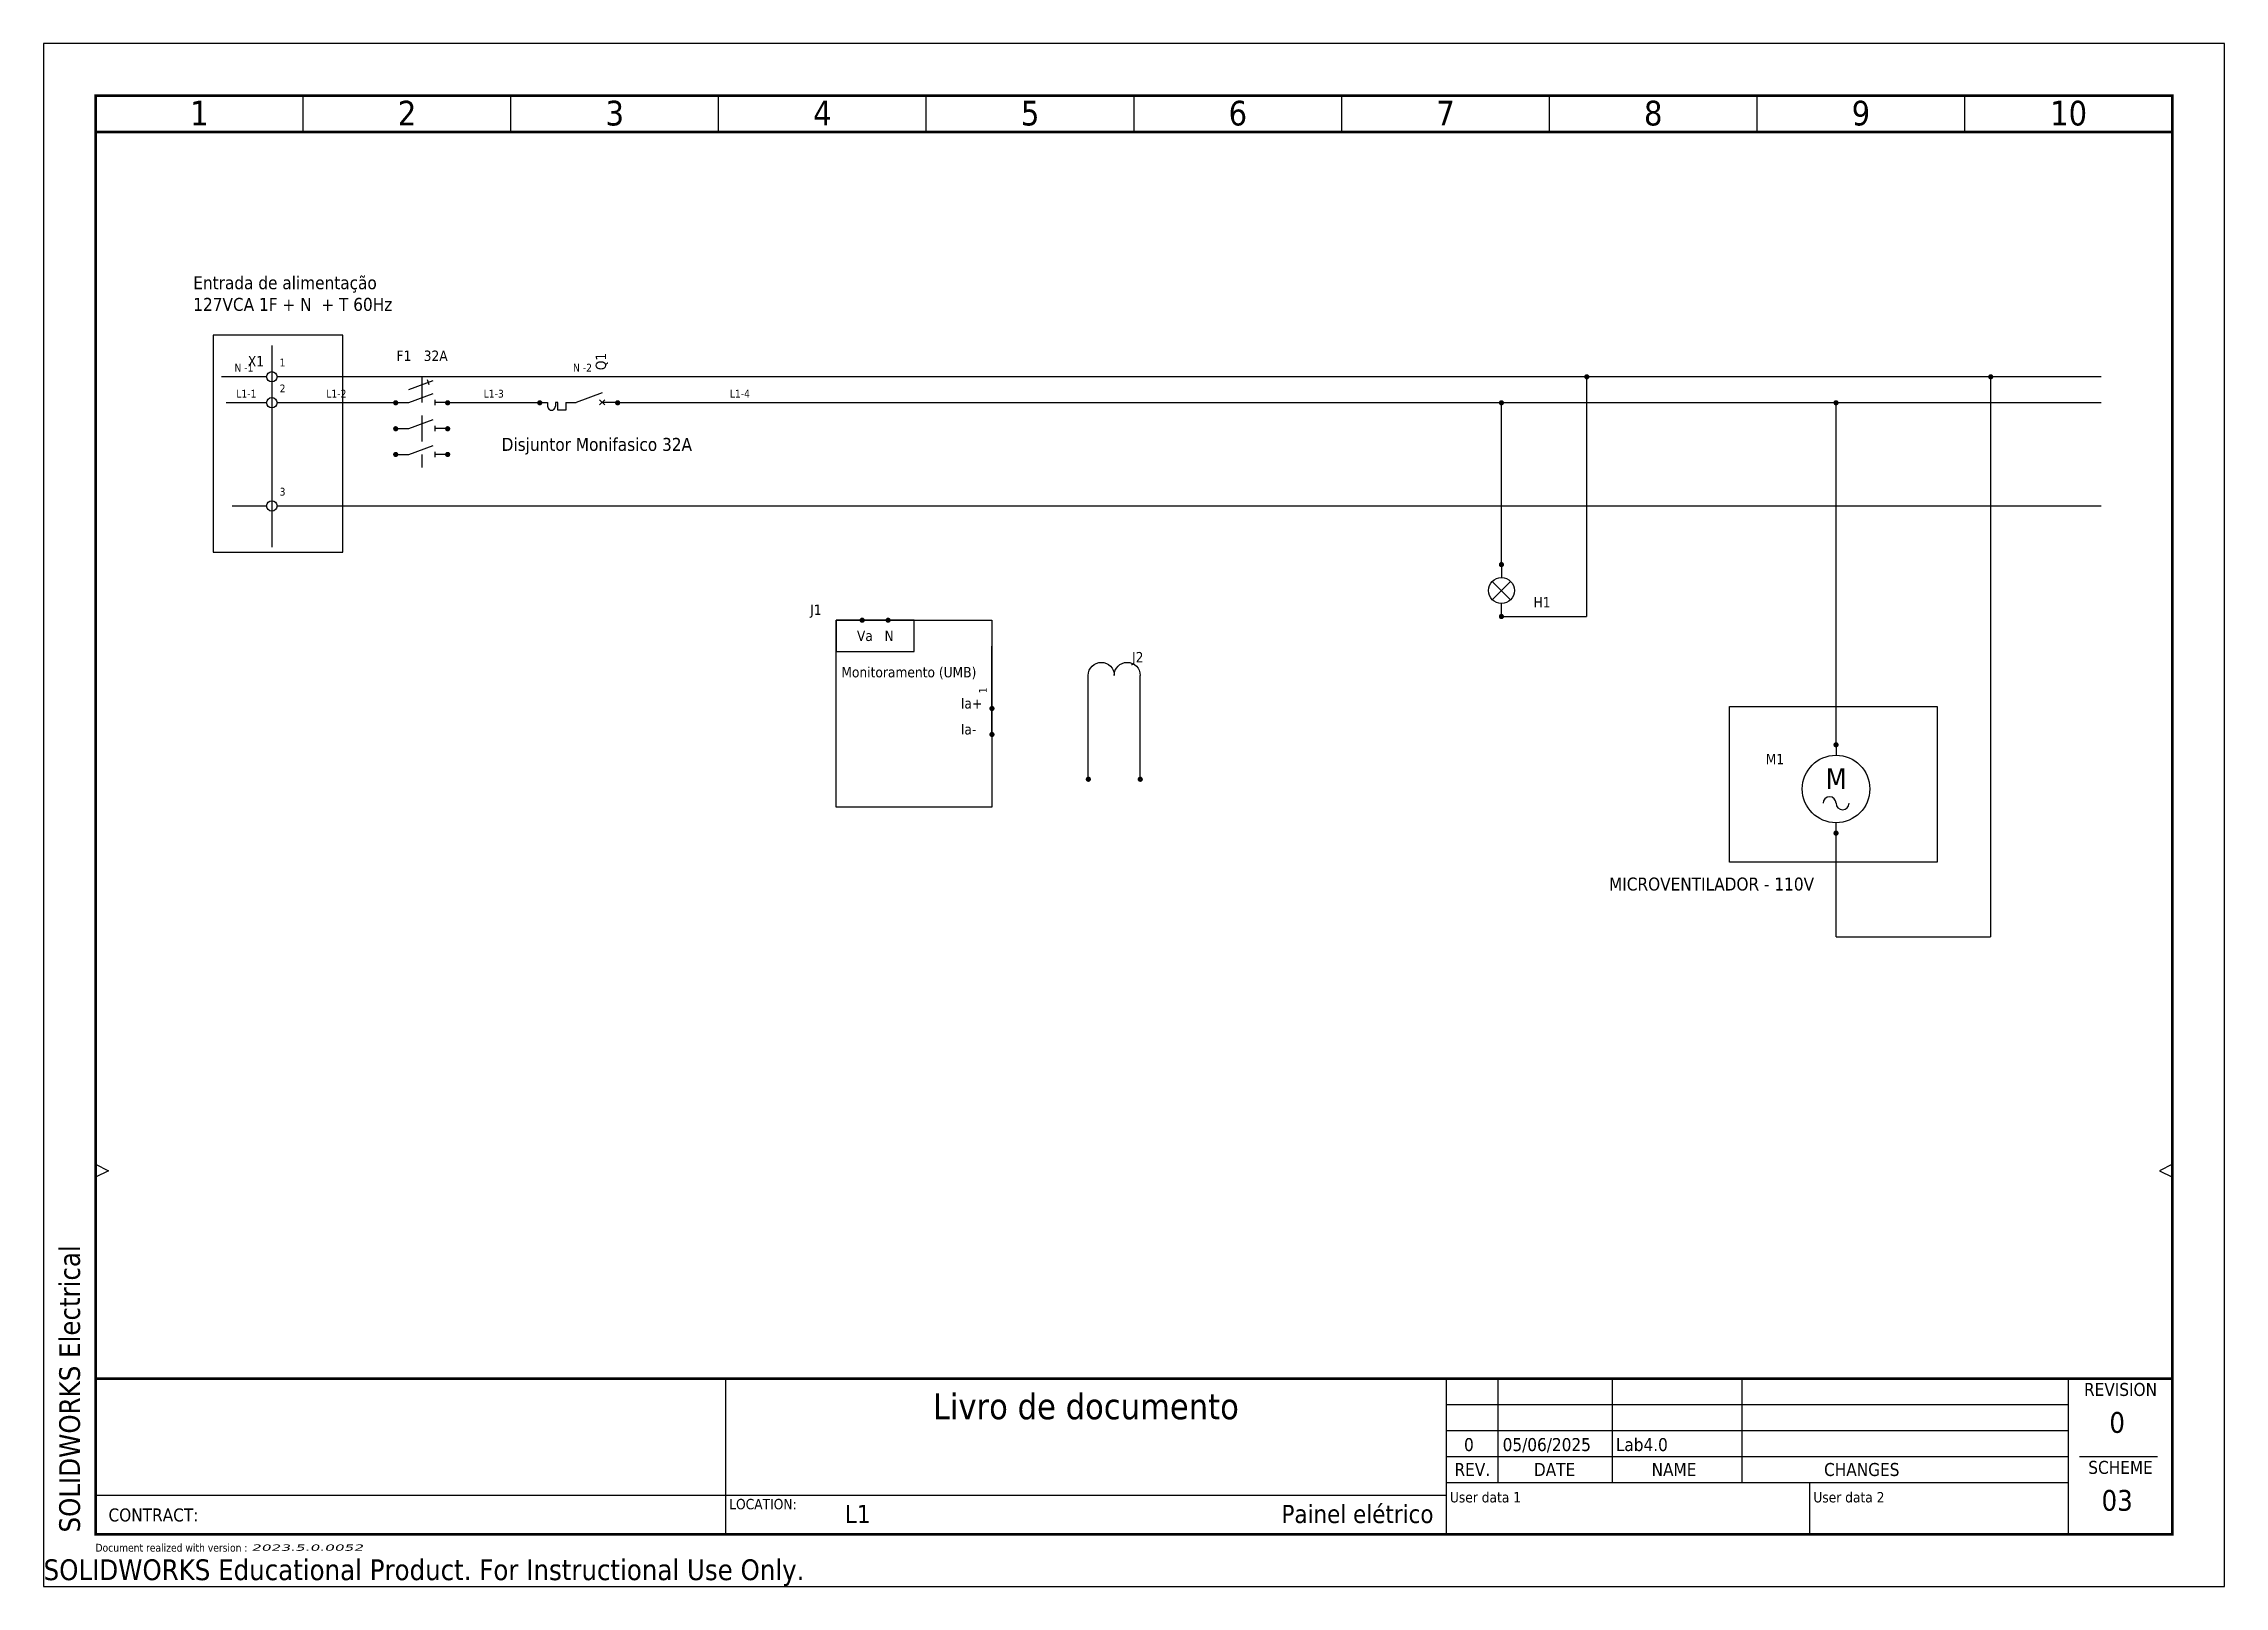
# Model space of a CAD drawing. Header units: millimetres. Extents: x 0 to 420, y 0 to 297.
import ezdxf
from ezdxf.enums import TextEntityAlignment as Align
from ezdxf.lldxf.tags import DXFTag

# ---------------------------------------------------------------- set-up
doc = ezdxf.new("R2010")
doc.units = ezdxf.units.MM
doc.header["$LTSCALE"] = 10
doc.linetypes.add('CONTINU', pattern=[0])
doc.linetypes.add('TIRET', pattern=[0.75, 0.5, -0.25])
doc.layers.add('DoNotPrint', color=7, linetype='Continuous', plot=False)
doc.layers.add('TITLEBLOCK', color=7, linetype='Continuous')
doc.styles.add('TAHOMA_STANDARD', font='tahoma.ttf')
doc.styles.add('tr_line_equip', font='tahoma.ttf', dxfattribs={"height": 1.5})
tags = doc.linetypes.add('INTERROMPU', pattern=[0.75, 0.5, -0.25]).pattern_tags.tags
tags[6:7] = [DXFTag(74, 4), DXFTag(75, 0), DXFTag(340, '0'), DXFTag(46, 0.0), DXFTag(50, 0.0), DXFTag(44, 0.0), DXFTag(45, 0.0)]
tags[4:5] = [DXFTag(74, 4), DXFTag(75, 0), DXFTag(340, '0'), DXFTag(46, 0.0), DXFTag(50, 0.0), DXFTag(44, 0.0), DXFTag(45, 0.0)]

# ---------------------------------------------------------------- blocks, each defined once
blk = doc.blocks.new('TR_FDP_BASEA3CA_EN')
at = {"color": 7}
for p, q in [((50, 280), (50, 287)), ((90, 280), (90, 287)), ((130, 280), (130, 287)), ((170, 280), (170, 287)), ((210, 280), (210, 287)), ((250, 280), (250, 287)), ((290, 280), (290, 287)), ((330, 280), (330, 287)), ((370, 280), (370, 287)), ((10, 81.25), (12.5, 80)), ((12.5, 80), (10, 78.75)), ((410, 81.25), (407.5, 80)), ((407.5, 80), (410, 78.75)), ((131.41, 10), (131.41, 40)), ((270.16, 10), (270.16, 40)), ((280.16, 20), (280.16, 40)), ((302.16, 20), (302.16, 40)), ((327.16, 20), (327.16, 40)), ((390, 10), (390, 40)), ((270.16, 35), (390, 35)), ((270.16, 30), (390, 30)), ((270.16, 25), (390, 25)), ((392.11, 25), (407.11, 25)), ((270.16, 17.5), (10, 17.5)), ((270.16, 20), (390, 20)), ((340.08, 20), (340.08, 10))]:
    blk.add_line(p, q, dxfattribs=at)
at = {"color": 7, "const_width": 0.5}
blk.add_lwpolyline([(10, 287), (410, 287), (410, 10), (10, 10)], close=True, dxfattribs=at)
for points in [[(10, 280), (410, 280)], [(10, 40), (410, 40)]]:
    blk.add_lwpolyline(points, dxfattribs=at)
at = {"layer": 'DoNotPrint', "color": 7}
for p, q in [((420, 297), (0, 297)), ((0, 297), (0, 0)), ((420, 0), (420, 297)), ((0, 0), (420, 0))]:
    blk.add_line(p, q, dxfattribs=at)
at = {"color": 7, "style": 'TAHOMA_STANDARD'}
for s, p in [('REVISION', (400, 37.91)), ('CHANGES', (350.16, 22.5)), ('SCHEME', (400, 22.91))]:
    blk.add_text(s, height=2.5, dxfattribs=at).set_placement(p, align=Align.MIDDLE_CENTER)
for s, p in [('REV.', (275.16, 22.5)), ('DATE', (291, 22.5)), ('NAME', (314, 22.5))]:
    blk.add_text(s, height=2.5, dxfattribs=at).set_placement(p, align=Align.MIDDLE)
for s, height, p in [('LOCATION:', 2, (132.04, 15.84)), ('CONTRACT:', 2.5, (12.5, 13.75)), ('Document realized with version :', 1.5, (9.99, 7.44))]:
    blk.add_text(s, height=height, dxfattribs=at).set_placement(p, align=Align.MIDDLE_LEFT)
for tag, height, p in [('#COL', 4.75, (30, 281.25)), ('#COL', 4.75, (70, 281.25)), ('#COL', 4.75, (110, 281.25)), ('#COL', 4.75, (150, 281.25)), ('#COL', 4.75, (190, 281.25)), ('#COL', 4.75, (230, 281.25)), ('#COL', 4.75, (270, 281.25)), ('#COL', 4.75, (310, 281.25)), ('#COL', 4.75, (350, 281.25)), ('#COL', 4.75, (390, 281.25)), ('#PROJECT_DWG_OFFICE', 4, (76.27, 33.86)), ('#BUNDLE_TZ_0_L1', 5, (200.73, 32.17)), ('#PROJECT_DWG_OFFICE_ADDRESS_1', 3, (76.27, 28.22)), ('#PROJECT_DWG_OFFICE_ADDRESS_2', 3, (76.27, 24.16)), ('#FOLIO_TZ_1_L1', 4, (200.8, 24.51)), ('#PROJECT_DWG_OFFICE_ADDRESS_3', 3, (76.27, 19.93)), ('#FOLIO_TZ_2_L1', 4, (200.74, 18.8))]:
    blk.add_attdef(tag, text='', height=height, dxfattribs=at).set_placement(p, align=Align.CENTER)
blk.add_attdef('#APP_NAME', text='', height=4, rotation=90, dxfattribs=at).set_placement((5, 10.37), align=Align.MIDDLE_LEFT)
for tag, height, p in [('#REV_NO_-0', 2.5, (274.5, 37.3)), ('#REV_NO_-1', 2.5, (274.5, 32.4)), ('#REV_NO', 4, (399.35, 31.56)), ('#REV_NO_-2', 2.5, (274.5, 27.3)), ('#FOLIO_TAG', 4, (399.35, 16.56))]:
    blk.add_attdef(tag, text='', height=height, dxfattribs=at).set_placement(p, align=Align.MIDDLE_CENTER)
for tag, height, p in [('#REV_CREATED_ON_-0', 2.5, (281, 37.2)), ('#REV_CREATED_BY_-0', 2.5, (302.7, 37.3)), ('#REV_NO_-0_TZ_0_L1', 2.5, (327.9, 37.3)), ('#REV_CREATED_BY_-1', 2.5, (302.7, 32.4)), ('#REV_CREATED_ON_-1', 2.5, (281, 32.1)), ('#REV_NO_-1_TZ_0_L1', 2.5, (327.9, 32.1)), ('#REV_CREATED_ON_-2', 2.5, (281, 27.3)), ('#REV_CREATED_BY_-2', 2.5, (302.8, 27.3)), ('#REV_NO_-2_TZ_0_L1', 2.5, (327.9, 27.5)), ('#FOLIO_LOC_TAG', 3.5, (154.33, 13.94))]:
    blk.add_attdef(tag, text='', height=height, dxfattribs=at).set_placement(p, align=Align.MIDDLE_LEFT)
for tag, p, height in [('##BUNDLE_TX_0_EN', (270.84, 16.16), 2), ('##BUNDLE_TX_1_EN', (340.84, 16.16), 2), ('#BUNDLE_TX_0', (271.84, 12.16), 2.5), ('#BUNDLE_TX_1', (342.1, 12.16), 2.5)]:
    blk.add_attdef(tag, p, '', height=height, dxfattribs=at)
blk.add_attdef('#PROJECT_CONTRACT_NUM', text='', height=3.5, dxfattribs=at).set_placement((37.75, 11.3), align=Align.BOTTOM_LEFT)
blk.add_attdef('#FOLIO_LOC_TZ_0_L1', text='', height=3.5, dxfattribs=at).set_placement((267.68, 13.94), align=Align.MIDDLE_RIGHT)
at = {"color": 7, "style": 'TAHOMA_STANDARD', "oblique": 15, "width": 2.071003}
blk.add_attdef('#ELVER', text='', height=1.21, dxfattribs=at).set_placement((40, 7.46), align=Align.MIDDLE_LEFT)
blk = doc.blocks.new('Transformador de corrente')
for p, q in [((0, 0), (0, 20)), ((10, 0), (10, 20))]:
    blk.add_line(p, q)
for centre in [(2.5, 20), (7.5, 20)]:
    blk.add_arc(centre, 2.5, 0, 180)
at = {"style": 'TAHOMA_STANDARD'}
blk.add_attdef('#TAG', (0, 22.5), '', height=2, dxfattribs=at)
for tag, p in [('#P_TAG_0', (0.5, 0)), ('#P_TAG_1', (10.5, 0))]:
    blk.add_attdef(tag, text='', height=1.5, rotation=90, dxfattribs=at).set_placement(p, align=Align.TOP_RIGHT)
blk = doc.blocks.new('Relé monitoramento')
for points in [[(0, -6), (0, 30), (30, 30), (30, -6)], [(0, 30), (0, 24), (15, 24), (15, 30)]]:
    blk.add_lwpolyline(points, close=True)
for p in [(5, 30), (10, 30), (30, 13), (30, 8)]:
    blk.add_point(p)
at = {"style": 'TAHOMA_STANDARD'}
for s, p in [('Va   N', (4, 26)), ('Ia+', (24, 13)), ('Ia-', (24, 8))]:
    blk.add_text(s, height=2, dxfattribs=at).set_placement(p)
at = {"insert": (1, 21), "char_height": 2, "attachment_point": 1, "style": 'TAHOMA_STANDARD'}
blk.add_mtext('Monitoramento (UMB)', dxfattribs=at)
at = {"style": 'TAHOMA_STANDARD'}
for tag, p in [('#P_TAG_0', (5.5, 30)), ('#P_TAG_1', (10.5, 30))]:
    blk.add_attdef(tag, text='', height=1.5, rotation=90, dxfattribs=at).set_placement(p, align=Align.TOP_LEFT)
blk.add_attdef('#TAG', (-5, 31), '', height=2, dxfattribs=at)
for tag, p in [('#P_TAG_2', (32.5, 16)), ('#P_TAG_3', (33, 11))]:
    blk.add_attdef(tag, text='', height=1.5, dxfattribs=at).set_placement(p, align=Align.TOP_LEFT)
blk = doc.blocks.new('TR-EL087')
at = {"color": 0, "linetype": 'CONTINU'}
for p, q in [((0, 0), (0, -2.5)), ((0, -10), (0, -7.5))]:
    blk.add_line(p, q, dxfattribs=at)
at = {"linetype": 'CONTINU'}
for p, q in [((-1.77, -3.23), (1.77, -6.77)), ((-1.77, -6.77), (1.77, -3.23))]:
    blk.add_line(p, q, dxfattribs=at)
blk.add_circle((0, -5), 2.5, dxfattribs=at)
for p in [(0, 0), (0, -10)]:
    blk.add_point(p)
at = {"style": 'TAHOMA_STANDARD'}
blk.add_attdef('#P_TAG_0', (0.5, 0), '', height=1.5, dxfattribs=at)
at = {"linetype": 'CONTINU', "style": 'TAHOMA_STANDARD'}
blk.add_attdef('#TAG', text='', height=2, dxfattribs=at).set_placement((-5, -3.75), align=Align.RIGHT)
at = {"style": 'TAHOMA_STANDARD'}
for tag, p in [('#TD_2', (-4.96, -6.27)), ('#TD_4', (-4.96, -8.99)), ('#COM_TX_0', (-4.96, -11.65)), ('#COM_TX_1', (-4.96, -14.43))]:
    blk.add_attdef(tag, text='', height=2, dxfattribs=at).set_placement(p, align=Align.RIGHT)
blk.add_attdef('#P_TAG_1', text='', height=1.5, dxfattribs=at).set_placement((0.5, -10), align=Align.TOP_LEFT)
blk = doc.blocks.new('TR-EL015')
at = {"color": 0}
for p, q in [((0, 0), (0, -2.5)), ((5, 0), (5, -2.5)), ((10, 0), (10, -2.5)), ((-3.4, -3.57), (-4.34, -3.91)), ((-2.5, -7.5), (-4.21, -2.8)), ((0, -7.5), (-1.71, -2.8)), ((-0.5, -2.5), (0.5, -2.5)), ((5, -7.5), (3.29, -2.8)), ((4.5, -2.5), (5.5, -2.5)), ((10, -7.5), (8.29, -2.8)), ((9.5, -2.5), (10.5, -2.5)), ((0, -10), (0, -7.5)), ((5, -10), (5, -7.5)), ((10, -10), (10, -7.5))]:
    blk.add_line(p, q, dxfattribs=at)
at = {"linetype": 'TIRET'}
blk.add_line((-5, -5), (12.5, -5), dxfattribs=at)
for p in [(0, 0), (5, 0), (10, 0), (0, -10), (5, -10), (10, -10)]:
    blk.add_point(p)
at = {"linetype": 'CONTINU', "style": 'TAHOMA_STANDARD'}
for tag, p in [('#COM_TX_0', (-5.07, 3.87)), ('#TAG', (-7.55, -4.48))]:
    blk.add_attdef(tag, text='', height=2, rotation=90, dxfattribs=at).set_placement(p, align=Align.RIGHT)
at = {"style": 'TAHOMA_STANDARD'}
for tag, p in [('#P_TAG_0', (0.5, 0)), ('#P_TAG_1', (5.5, 0)), ('#P_TAG_2', (10.5, 0))]:
    blk.add_attdef(tag, p, '', height=1.5, dxfattribs=at)
at = {"linetype": 'CONTINU', "style": 'TAHOMA_STANDARD'}
for tag, p in [('#CROSS_REF', (-4.92, -6.13)), ('#TD_1', (-4.92, -8.62)), ('#COM_TX_1', (-4.92, -13.6))]:
    blk.add_attdef(tag, text='', height=2, dxfattribs=at).set_placement(p, align=Align.RIGHT)
at = {"style": 'TAHOMA_STANDARD'}
for tag, p in [('#P_TAG_5', (0.5, -10)), ('#P_TAG_4', (5.5, -10)), ('#P_TAG_3', (10.5, -10))]:
    blk.add_attdef(tag, text='', height=1.5, dxfattribs=at).set_placement(p, align=Align.TOP_LEFT)
blk = doc.blocks.new('TR-DI001')
at = {"color": 0}
for p, q in [((0, 0), (0, -3)), ((-1.82, -3), (0, -8)), ((0.5, -2.5), (-0.5, -3.5)), ((0.5, -3.5), (-0.5, -2.5)), ((0, -10), (0, -8)), ((0, -10), (1.5, -10)), ((0, -11.5), (0, -12)), ((1.5, -11.5), (0, -11.5)), ((0, -12), (0.75, -12)), ((1.5, -10), (1.5, -11.5)), ((0, -13.5), (0.75, -13.5)), ((0, -15), (0, -13.5))]:
    blk.add_line(p, q, dxfattribs=at)
blk.add_arc((0.75, -12.75), 0.75, 270, 90, dxfattribs=at)
for p in [(0, 0), (0, -15)]:
    blk.add_point(p)
at = {"style": 'TAHOMA_STANDARD'}
blk.add_attdef('#P_TAG_0', (0.5, 0), '', height=1.5, dxfattribs=at)
for tag, p in [('#TAG', (-5, -3.75)), ('#CROSS_REF', (-5, -6.5)), ('#TD_1', (-5, -9.5)), ('#TD_2', (-5, -12.5)), ('#TD_3', (-5, -15.27)), ('#TD_4', (-5, -18.27)), ('#COM_TX_0', (-5, -21.17)), ('#COM_TX_1', (-5, -24.17))]:
    blk.add_attdef(tag, text='', height=2, dxfattribs=at).set_placement(p, align=Align.RIGHT)
blk.add_attdef('#P_TAG_1', text='', height=1.5, dxfattribs=at).set_placement((0.5, -15), align=Align.TOP_LEFT)
blk = doc.blocks.new('TR-BO02')
at = {"color": 7}
blk.add_circle((0, 0), 1, dxfattribs=at)
at = {"color": 7, "style": 'TAHOMA_STANDARD'}
blk.add_attdef('#PARENT_TAG', text='', height=2, dxfattribs=at).set_placement((-1.5, 2), align=Align.RIGHT)
at = {"style": 'TAHOMA_STANDARD'}
blk.add_attdef('#P_TAG_0', (0.5, 1), '', height=0.9, dxfattribs=at)
at = {"color": 7, "style": 'TAHOMA_STANDARD'}
blk.add_attdef('#SHORT_TAG', (1.5, 2), '', height=1.5, dxfattribs=at)
at = {"style": 'TAHOMA_STANDARD'}
blk.add_attdef('#P_TAG_1', text='', height=0.9, dxfattribs=at).set_placement((0.5, -1), align=Align.TOP_LEFT)
blk = doc.blocks.new('TR-U3090')
at = {"color": 0, "linetype": 'CONTINU'}
for p, q in [((0, 0), (0, -2)), ((0, -17.5), (0, -15))]:
    blk.add_line(p, q, dxfattribs=at)
blk.add_circle((0, -8.5), 6.5)
at = {"linetype": 'CONTINU'}
for centre, start, end in [((-1.25, -11.25), 0, 180), ((1.25, -11.25), 180, 0)]:
    blk.add_arc(centre, 1.25, start, end, dxfattribs=at)
at = {"style": 'TAHOMA_STANDARD'}
blk.add_text('M', height=4, dxfattribs=at).set_placement((0, -8.5), align=Align.CENTER)
blk.add_attdef('#P_TAG_0', (0.5, 0), '', height=1.5, dxfattribs=at)
at = {"linetype": 'CONTINU', "style": 'TAHOMA_STANDARD'}
for tag, p in [('#TAG', (-10, -3.75)), ('#TD_3', (-10.03, -9.4)), ('#TD_2', (-10, -6.75)), ('#COM_TX_0', (-10.15, -12.12)), ('#COM_TX_1', (-10.15, -15.12))]:
    blk.add_attdef(tag, text='', height=2, dxfattribs=at).set_placement(p, align=Align.RIGHT)
at = {"style": 'TAHOMA_STANDARD'}
blk.add_attdef('#P_TAG_1', text='', height=1.5, dxfattribs=at).set_placement((0.5, -17.5), align=Align.TOP_LEFT)

msp = doc.modelspace()

# ---------------------------------------------------------------- linework, layer by layer
at = {"linetype": 'INTERROMPU'}
for points in [[(32.65, 240.86), (32.65, 199.12), (57.65, 199.12), (57.65, 240.86)], [(324.7, 139.42), (324.7, 169.42), (364.7, 169.42), (364.7, 139.42)]]:
    msp.add_lwpolyline(points, close=True, dxfattribs=at)
at = {"color": 0, "linetype": 'Continuous'}
msp.add_lwpolyline([(43.95, 238.88), (43.95, 200.08)], dxfattribs=at)
at = {"color": 5, "linetype": 'Continuous', "const_width": 0.25}
for points in [[(34.21, 232.86), (42.95, 232.86)], [(44.95, 232.86), (297.2, 232.86)], [(297.2, 232.86), (375, 232.86)], [(297.2, 186.71), (297.2, 232.76)], [(375, 232.86), (396.3, 232.86)], [(375, 125), (375, 232.82)], [(280.77, 186.71), (297.2, 186.71)], [(345.21, 125), (345.21, 144.51)], [(345.21, 125), (375, 125)]]:
    msp.add_lwpolyline(points, dxfattribs=at)
at = {"color": 221}
for points in [[(297.48, 232.86, 0.45, 0.45, 1), (296.93, 232.86, 0.45, 0.45, 1)], [(375.27, 232.86, 0.45, 0.45, 1), (374.73, 232.86, 0.45, 0.45, 1)], [(281.04, 227.86, 0.45, 0.45, 1), (280.49, 227.86, 0.45, 0.45, 1)], [(345.48, 227.86, 0.45, 0.45, 1), (344.93, 227.86, 0.45, 0.45, 1)]]:
    msp.add_lwpolyline(points, format="xyseb", close=True, dxfattribs=at)
at = {"color": 1, "linetype": 'Continuous', "const_width": 0.25}
for points in [[(35.15, 227.86), (42.95, 227.86)], [(44.95, 227.86), (67.82, 227.86)], [(77.82, 227.86), (95.56, 227.86)], [(110.56, 227.86), (280.77, 227.86)], [(280.77, 196.71), (280.77, 227.86)], [(280.77, 227.86), (345.21, 227.86)], [(345.21, 227.86), (396.3, 227.86)], [(345.21, 162.01), (345.21, 227.78)]]:
    msp.add_lwpolyline(points, dxfattribs=at)
at = {"color": 12}
for points in [[(68.09, 227.86, 0.45, 0.45, 1), (67.54, 227.86, 0.45, 0.45, 1)], [(78.09, 227.86, 0.45, 0.45, 1), (77.54, 227.86, 0.45, 0.45, 1)], [(95.83, 227.86, 0.45, 0.45, 1), (95.28, 227.86, 0.45, 0.45, 1)], [(110.83, 227.86, 0.45, 0.45, 1), (110.28, 227.86, 0.45, 0.45, 1)], [(68.09, 222.86, 0.45, 0.45, 1), (67.54, 222.86, 0.45, 0.45, 1)], [(78.09, 222.86, 0.45, 0.45, 1), (77.54, 222.86, 0.45, 0.45, 1)], [(68.09, 217.91, 0.45, 0.45, 1), (67.54, 217.91, 0.45, 0.45, 1)], [(78.09, 217.91, 0.45, 0.45, 1), (77.54, 217.91, 0.45, 0.45, 1)], [(281.04, 196.71, 0.45, 0.45, 1), (280.49, 196.71, 0.45, 0.45, 1)], [(157.92, 186, 0.45, 0.45, 1), (157.37, 186, 0.45, 0.45, 1)], [(162.92, 186, 0.45, 0.45, 1), (162.37, 186, 0.45, 0.45, 1)], [(281.04, 186.71, 0.45, 0.45, 1), (280.49, 186.71, 0.45, 0.45, 1)], [(182.92, 169, 0.45, 0.45, 1), (182.37, 169, 0.45, 0.45, 1)], [(182.92, 164, 0.45, 0.45, 1), (182.37, 164, 0.45, 0.45, 1)], [(345.48, 162.01, 0.45, 0.45, 1), (344.93, 162.01, 0.45, 0.45, 1)], [(201.48, 155.38, 0.45, 0.45, 1), (200.93, 155.38, 0.45, 0.45, 1)], [(211.48, 155.38, 0.45, 0.45, 1), (210.93, 155.38, 0.45, 0.45, 1)], [(345.48, 145.01, 0.45, 0.45, 1), (344.93, 145.01, 0.45, 0.45, 1)]]:
    msp.add_lwpolyline(points, format="xyseb", close=True, dxfattribs=at)
at = {"color": 3, "linetype": 'Continuous', "const_width": 0.25}
for points in [[(36.25, 207.99), (42.95, 207.99)], [(44.95, 207.99), (396.3, 207.99)]]:
    msp.add_lwpolyline(points, dxfattribs=at)
at = {"color": 250, "linetype": 'Continuous'}
msp.add_lwpolyline([(182.64, 164), (182.64, 181)], dxfattribs=at)

# ---------------------------------------------------------------- block references
ref = msp.add_blockref('TR-BO02', (43.95, 232.86), dxfattribs=dict(rotation=90))
ref.add_attrib('#SHORT_TAG', '1', (45.45, 234.86), dxfattribs={"color": 7, "height": 1.5, "style": 'TAHOMA_STANDARD'})
ref.add_attrib('#PARENT_TAG', 'X1', dxfattribs={"color": 7, "height": 2, "style": 'TAHOMA_STANDARD'}).set_placement((42.45, 234.86), align=Align.RIGHT)
ref = msp.add_blockref('TR-EL015', (77.82, 227.91), dxfattribs=dict(rotation=270))
ref.add_attrib('#TAG', 'F1', dxfattribs={"linetype": 'CONTINU', "height": 2, "style": 'TAHOMA_STANDARD'}).set_placement((70.82, 235.91), align=Align.RIGHT)
ref.add_attrib('#COM_TX_0', '32A', dxfattribs={"linetype": 'CONTINU', "height": 2, "style": 'TAHOMA_STANDARD'}).set_placement((77.82, 235.91), align=Align.RIGHT)
ref = msp.add_blockref('TR-DI001', (110.56, 227.94), dxfattribs=dict(rotation=270))
ref.add_attrib('#TAG', 'Q1', dxfattribs={"height": 2, "rotation": 90, "style": 'TAHOMA_STANDARD'}).set_placement((108.32, 237.49), align=Align.RIGHT)
ref = msp.add_blockref('TR-BO02', (43.95, 227.86), dxfattribs=dict(rotation=90))
ref.add_attrib('#SHORT_TAG', '2', (45.45, 229.86), dxfattribs={"color": 7, "height": 1.5, "style": 'TAHOMA_STANDARD'})
ref = msp.add_blockref('TR-BO02', (43.95, 207.99), dxfattribs=dict(rotation=90))
ref.add_attrib('#SHORT_TAG', '3', (45.45, 209.99), dxfattribs={"color": 7, "height": 1.5, "style": 'TAHOMA_STANDARD'})
ref = msp.add_blockref('TR-EL087', (280.77, 186.71), dxfattribs=dict(rotation=180))
ref.add_attrib('#TAG', 'H1', dxfattribs={"linetype": 'CONTINU', "height": 2, "style": 'TAHOMA_STANDARD'}).set_placement((290.23, 188.45), align=Align.RIGHT)
ref = msp.add_blockref('Relé monitoramento', (152.64, 156))
ref.add_attrib('#TAG', 'J1', (147.64, 187), dxfattribs={"height": 2, "style": 'TAHOMA_STANDARD'})
at = {"extrusion": (0, 0, -1)}
ref = msp.add_blockref('Transformador de corrente', (-211.2, 155.38), dxfattribs=at)
ref.add_attrib('#TAG', 'J2', (209.62, 177.88), dxfattribs={"height": 2, "style": 'TAHOMA_STANDARD'})
msp.add_blockref('TR-U3090', (345.21, 162.01)).add_auto_attribs({'#TAG': 'M1'})
at = {"layer": 'TITLEBLOCK'}
ref = msp.add_blockref('TR_FDP_BASEA3CA_EN', (0, 0), dxfattribs=at)
ref.add_attrib('#COL', '1', dxfattribs={"layer": '0', "color": 7, "height": 4.75, "style": 'TAHOMA_STANDARD'}).set_placement((30, 281.25), align=Align.CENTER)
ref.add_attrib('#COL', '2', dxfattribs={"layer": '0', "color": 7, "height": 4.75, "style": 'TAHOMA_STANDARD'}).set_placement((70, 281.25), align=Align.CENTER)
ref.add_attrib('#COL', '3', dxfattribs={"layer": '0', "color": 7, "height": 4.75, "style": 'TAHOMA_STANDARD'}).set_placement((110, 281.25), align=Align.CENTER)
ref.add_attrib('#COL', '4', dxfattribs={"layer": '0', "color": 7, "height": 4.75, "style": 'TAHOMA_STANDARD'}).set_placement((150, 281.25), align=Align.CENTER)
ref.add_attrib('#COL', '5', dxfattribs={"layer": '0', "color": 7, "height": 4.75, "style": 'TAHOMA_STANDARD'}).set_placement((190, 281.25), align=Align.CENTER)
ref.add_attrib('#COL', '6', dxfattribs={"layer": '0', "color": 7, "height": 4.75, "style": 'TAHOMA_STANDARD'}).set_placement((230, 281.25), align=Align.CENTER)
ref.add_attrib('#COL', '7', dxfattribs={"layer": '0', "color": 7, "height": 4.75, "style": 'TAHOMA_STANDARD'}).set_placement((270, 281.25), align=Align.CENTER)
ref.add_attrib('#COL', '8', dxfattribs={"layer": '0', "color": 7, "height": 4.75, "style": 'TAHOMA_STANDARD'}).set_placement((310, 281.25), align=Align.CENTER)
ref.add_attrib('#COL', '9', dxfattribs={"layer": '0', "color": 7, "height": 4.75, "style": 'TAHOMA_STANDARD'}).set_placement((350, 281.25), align=Align.CENTER)
ref.add_attrib('#COL', '10', dxfattribs={"layer": '0', "color": 7, "height": 4.75, "style": 'TAHOMA_STANDARD'}).set_placement((390, 281.25), align=Align.CENTER)
ref.add_attrib('#FOLIO_TAG', '03', dxfattribs={"layer": '0', "color": 7, "height": 4, "style": 'TAHOMA_STANDARD'}).set_placement((399.35, 16.56), align=Align.MIDDLE_CENTER)
ref.add_attrib('#FOLIO_LOC_TAG', 'L1', dxfattribs={"layer": '0', "color": 7, "height": 3.5, "style": 'TAHOMA_STANDARD'}).set_placement((154.33, 13.94), align=Align.MIDDLE_LEFT)
ref.add_attrib('#FOLIO_LOC_TZ_0_L1', 'Painel elétrico', dxfattribs={"layer": '0', "color": 7, "height": 3.5, "style": 'TAHOMA_STANDARD'}).set_placement((267.68, 13.94), align=Align.MIDDLE_RIGHT)
ref.add_attrib('#BUNDLE_TZ_0_L1', 'Livro de documento', dxfattribs={"layer": '0', "color": 7, "height": 5, "style": 'TAHOMA_STANDARD'}).set_placement((200.73, 32.17), align=Align.CENTER)
ref.add_attrib('#REV_NO', '0', dxfattribs={"layer": '0', "color": 7, "height": 4, "style": 'TAHOMA_STANDARD'}).set_placement((399.35, 31.56), align=Align.MIDDLE_CENTER)
ref.add_attrib('#ELVER', '2023.5.0.0052', dxfattribs={"layer": '0', "color": 7, "height": 1.2071, "style": 'TAHOMA_STANDARD', "oblique": 15, "width": 2.071003}).set_placement((40, 7.46), align=Align.MIDDLE_LEFT)
ref.add_attrib('##BUNDLE_TX_0_EN', 'User data 1', (270.84, 16.16), dxfattribs={"layer": '0', "color": 7, "height": 2, "style": 'TAHOMA_STANDARD'})
ref.add_attrib('##BUNDLE_TX_1_EN', 'User data 2', (340.84, 16.16), dxfattribs={"layer": '0', "color": 7, "height": 2, "style": 'TAHOMA_STANDARD'})
ref.add_attrib('#REV_NO_-2', '0', dxfattribs={"layer": '0', "color": 7, "height": 2.5, "style": 'TAHOMA_STANDARD'}).set_placement((274.5, 27.3), align=Align.MIDDLE_CENTER)
ref.add_attrib('#REV_CREATED_ON_-2', '05/06/2025', dxfattribs={"layer": '0', "color": 7, "height": 2.5, "style": 'TAHOMA_STANDARD'}).set_placement((281, 27.3), align=Align.MIDDLE_LEFT)
ref.add_attrib('#REV_CREATED_BY_-2', 'Lab4.0', dxfattribs={"layer": '0', "color": 7, "height": 2.5, "style": 'TAHOMA_STANDARD'}).set_placement((302.8, 27.3), align=Align.MIDDLE_LEFT)
ref.add_attrib('#APP_NAME', 'SOLIDWORKS Electrical', dxfattribs={"layer": '0', "color": 7, "height": 4, "rotation": 90, "style": 'TAHOMA_STANDARD'}).set_placement((5, 10.37), align=Align.MIDDLE_LEFT)

# ---------------------------------------------------------------- texts
at = {"color": 7, "style": 'tr_line_equip'}
for s, p in [('N -1', (38.58, 233.86)), ('N -2', (103.79, 233.86)), ('L1-1', (39.05, 228.86)), ('L1-2', (56.38, 228.86)), ('L1-3', (86.69, 228.86)), ('L1-4', (134.1, 228.86))]:
    msp.add_text(s, height=1.5, dxfattribs=at).set_placement(p, align=Align.CENTER)
at = {"style": 'TAHOMA_STANDARD'}
for s, p in [('Disjuntor Monifasico 32A', (88.21, 218.6)), ('MICROVENTILADOR - 110V', (301.49, 133.96))]:
    msp.add_text(s, height=2.5, dxfattribs=at).set_placement(p)
at = {"color": 7, "style": 'tr_line_equip'}
msp.add_text('1', height=1.5, rotation=90, dxfattribs=at).set_placement((181.64, 172.5), align=Align.CENTER)
at = {"color": 1, "true_color": 0xff0000, "style": 'TAHOMA_STANDARD'}
msp.add_text('SOLIDWORKS Educational Product. For Instructional Use Only.', height=4, dxfattribs=at).set_placement((0, 0), align=Align.BOTTOM_LEFT)
at = {"insert": (28.82, 252.22), "char_height": 2.5, "attachment_point": 1, "style": 'TAHOMA_STANDARD'}
msp.add_mtext('Entrada de alimentação\\P127VCA 1F + N  + T 60Hz', dxfattribs=at)

doc.saveas('drawing.dxf')
